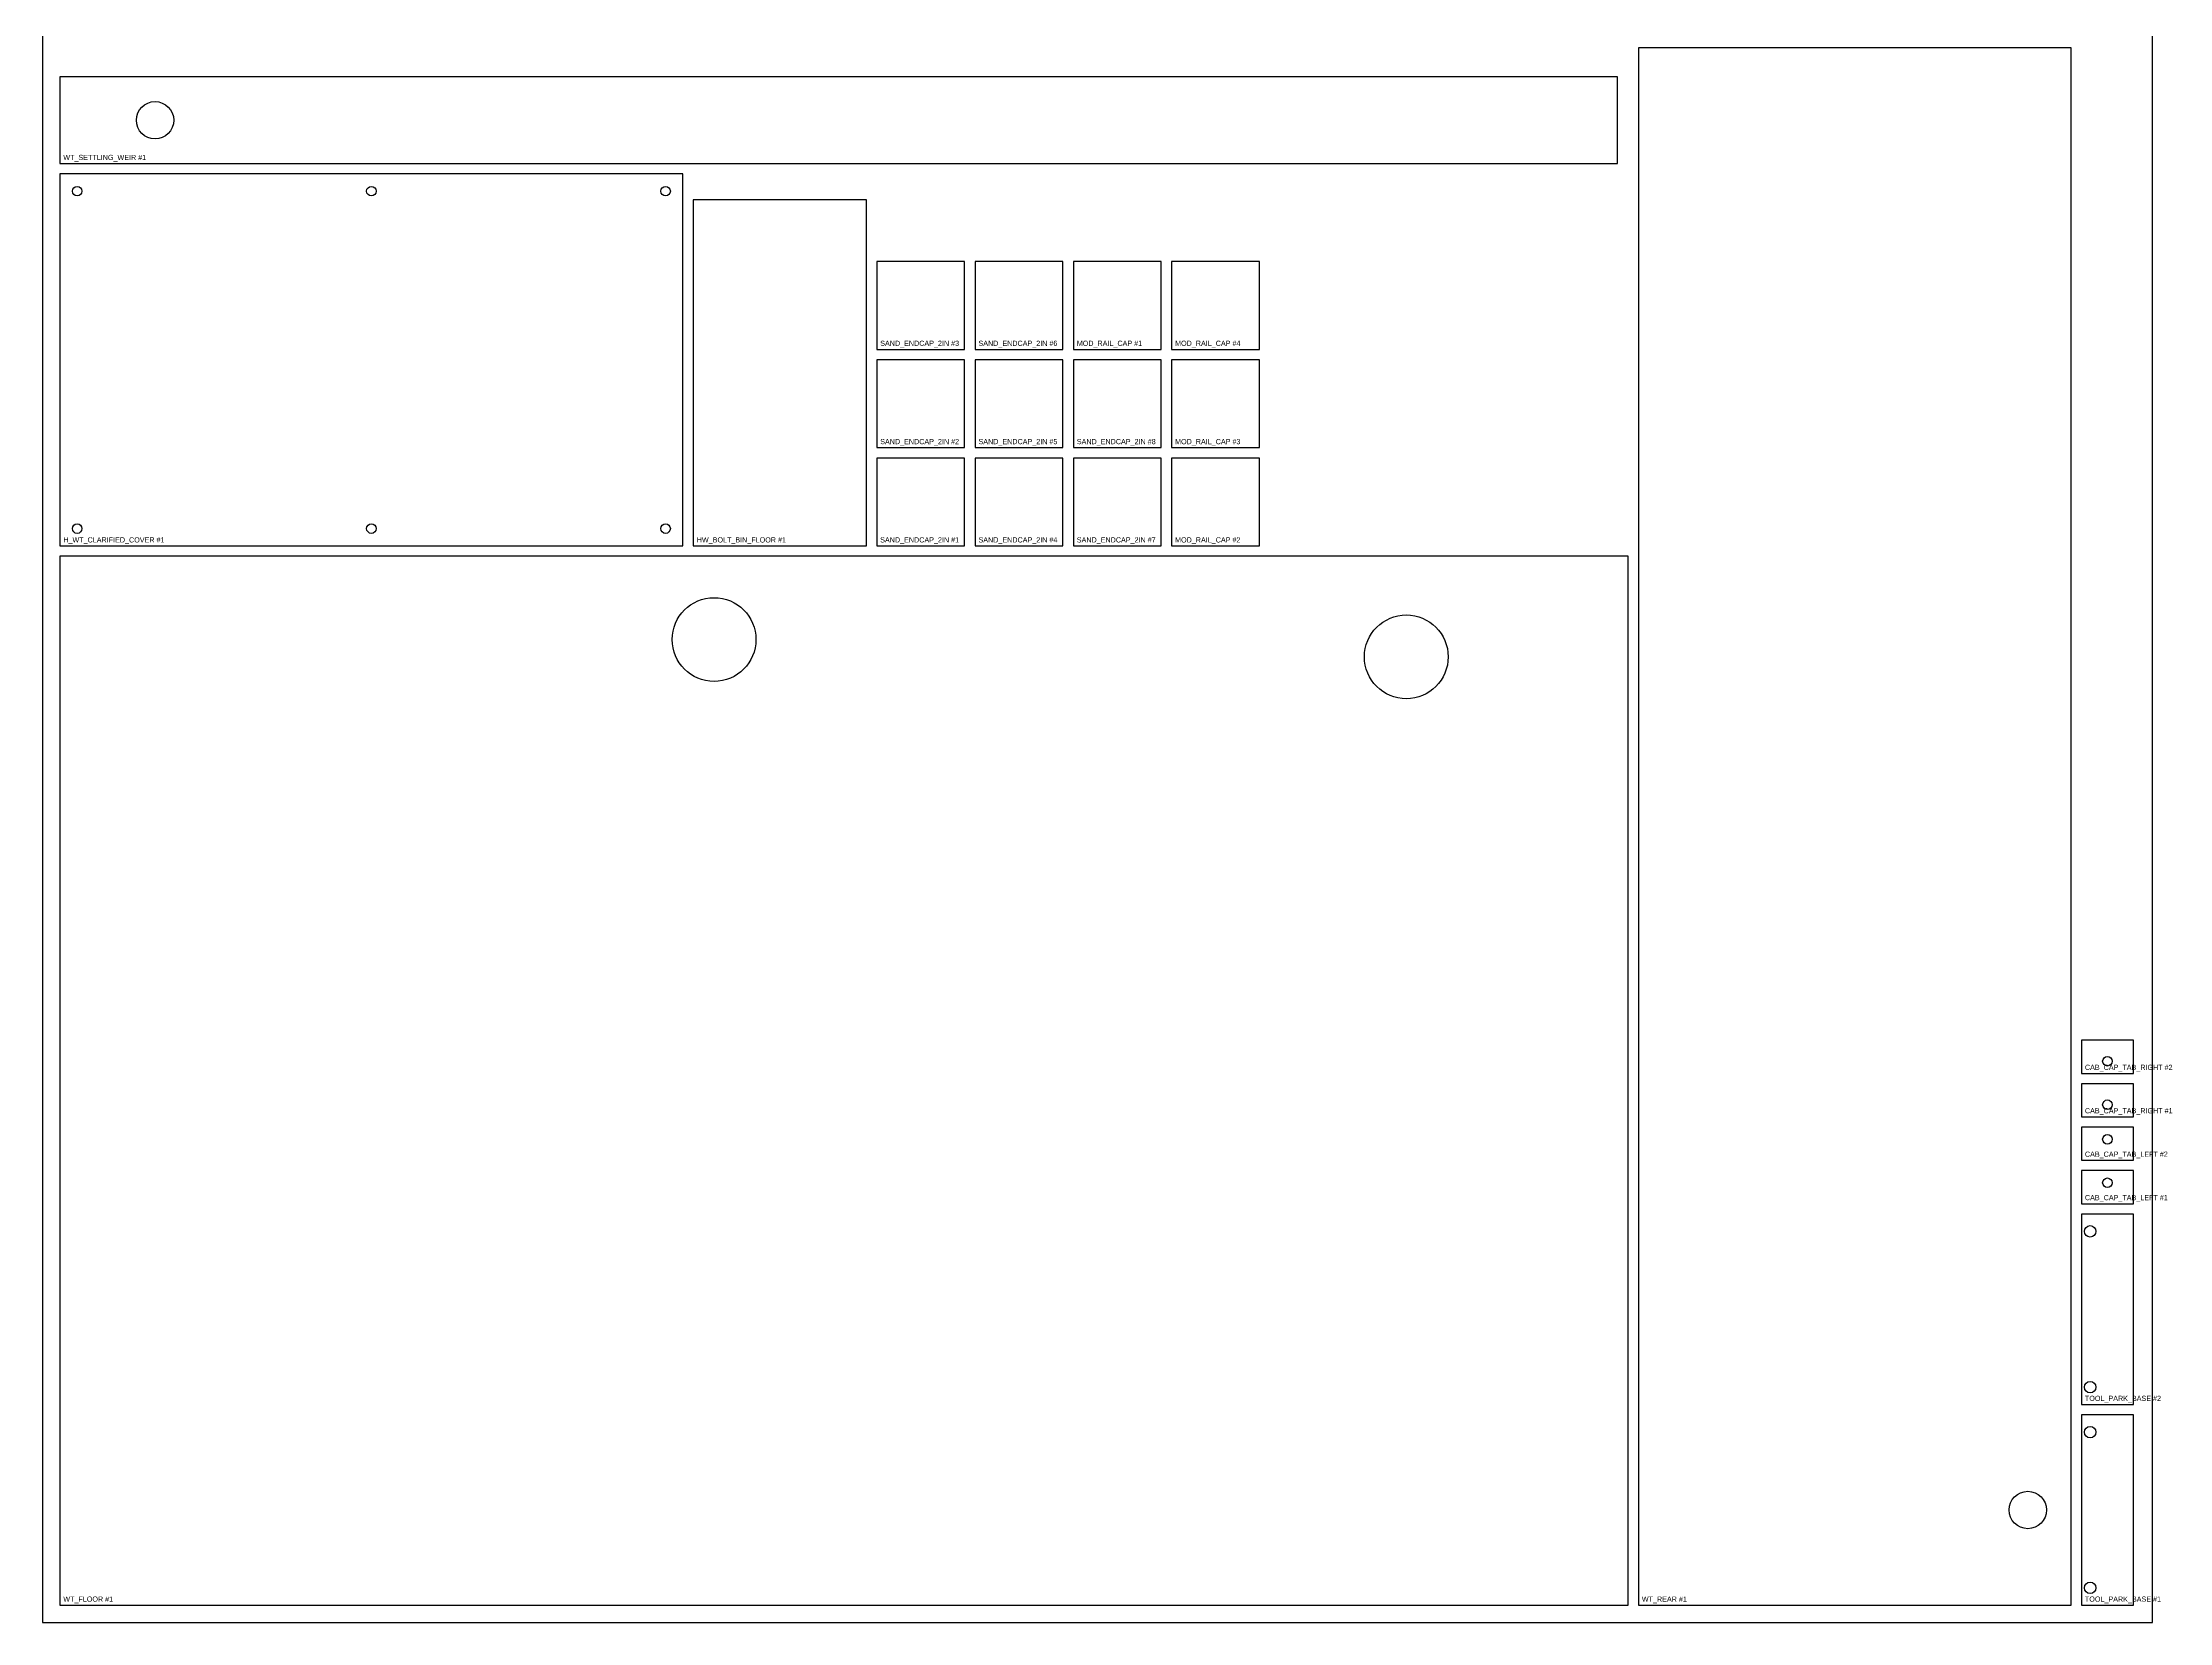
# Model space of a CAD drawing. Header units: millimetres. Extents: x 0 to 1229, y 0 to 2438.
# Drawn here: x 0 to 1229, y 0 to 913 of the extents above; entities that cross this region are included whole.
import ezdxf

# ---------------------------------------------------------------- set-up
doc = ezdxf.new("R2010")
doc.units = ezdxf.units.MM
for name, color, linetype in [('CUT_HOLES', 7, 'Continuous'), ('CUT_OUTER', 7, 'Continuous'), ('PART_MARK_NO_CUT', 7, 'Continuous'), ('STOCK_NO_CUT', 7, 'Continuous')]:
    doc.layers.add(name, color=color, linetype=linetype)

msp = doc.modelspace()

# ---------------------------------------------------------------- linework, layer by layer
at = {"layer": 'CUT_HOLES'}
for centre, radius in [((65, 868.1), 10.8), ((20, 827.1), 2.75), ((190, 827.1), 2.75), ((360, 827.1), 2.75), ((20, 632.1), 2.75), ((190, 632.1), 2.75), ((360, 632.1), 2.75), ((388, 568), 24.2), ((788, 558), 24.2), ((1193.1, 324.3), 2.75), ((1193.1, 299.2), 2.75), ((1193.1, 279.2), 2.75), ((1193.1, 254.1), 2.75), ((1183.1, 226), 3.3), ((1183.1, 136), 3.3), ((1183.1, 110), 3.3), ((1147.1, 65), 10.8), ((1183.1, 20), 3.3)]:
    msp.add_circle(centre, radius, dxfattribs=at)
at = {"layer": 'CUT_OUTER'}
for points in [[(1172.1, 10), (1172.1, 910), (922.1, 910), (922.1, 10)], [(10, 843.1), (910, 843.1), (910, 893.1), (10, 893.1)], [(10, 622.1), (370, 622.1), (370, 837.1), (10, 837.1)], [(476, 622.1), (476, 822.1), (376, 822.1), (376, 622.1)], [(482, 735.7), (532.8, 735.7), (532.8, 786.5), (482, 786.5)], [(538.8, 735.7), (589.6, 735.7), (589.6, 786.5), (538.8, 786.5)], [(595.6, 735.7), (646.4, 735.7), (646.4, 786.5), (595.6, 786.5)], [(652.4, 735.7), (703.2, 735.7), (703.2, 786.5), (652.4, 786.5)], [(482, 678.9), (532.8, 678.9), (532.8, 729.7), (482, 729.7)], [(538.8, 678.9), (589.6, 678.9), (589.6, 729.7), (538.8, 729.7)], [(595.6, 678.9), (646.4, 678.9), (646.4, 729.7), (595.6, 729.7)], [(652.4, 678.9), (703.2, 678.9), (703.2, 729.7), (652.4, 729.7)], [(482, 622.1), (532.8, 622.1), (532.8, 672.9), (482, 672.9)], [(538.8, 622.1), (589.6, 622.1), (589.6, 672.9), (538.8, 672.9)], [(595.6, 622.1), (646.4, 622.1), (646.4, 672.9), (595.6, 672.9)], [(652.4, 622.1), (703.2, 622.1), (703.2, 672.9), (652.4, 672.9)], [(10, 10), (916.1, 10), (916.1, 616.1), (10, 616.1)], [(1208.1, 317.3), (1208.1, 336.4), (1178.1, 336.4), (1178.1, 317.3)], [(1208.1, 292.2), (1208.1, 311.3), (1178.1, 311.3), (1178.1, 292.2)], [(1208.1, 267.1), (1208.1, 286.2), (1178.1, 286.2), (1178.1, 267.1)], [(1208.1, 242), (1208.1, 261.1), (1178.1, 261.1), (1178.1, 242)], [(1178.1, 126), (1208.1, 126), (1208.1, 236), (1178.1, 236)], [(1178.1, 10), (1208.1, 10), (1208.1, 120), (1178.1, 120)]]:
    msp.add_lwpolyline(points, close=True, dxfattribs=at)
at = {"layer": 'STOCK_NO_CUT'}
msp.add_lwpolyline([(0, 0), (1219.2, 0), (1219.2, 2438.4), (0, 2438.4)], close=True, dxfattribs=at)

# ---------------------------------------------------------------- texts
at = {"layer": 'PART_MARK_NO_CUT'}
for s, p in [('WT_SETTLING_WEIR #1', (12, 845.1)), ('SAND_ENDCAP_2IN #3', (484, 737.7)), ('SAND_ENDCAP_2IN #6', (540.8, 737.7)), ('MOD_RAIL_CAP #1', (597.6, 737.7)), ('MOD_RAIL_CAP #4', (654.4, 737.7)), ('SAND_ENDCAP_2IN #2', (484, 680.9)), ('SAND_ENDCAP_2IN #5', (540.8, 680.9)), ('SAND_ENDCAP_2IN #8', (597.6, 680.9)), ('MOD_RAIL_CAP #3', (654.4, 680.9)), ('H_WT_CLARIFIED_COVER #1', (12, 624.1)), ('HW_BOLT_BIN_FLOOR #1', (378, 624.1)), ('SAND_ENDCAP_2IN #1', (484, 624.1)), ('SAND_ENDCAP_2IN #4', (540.8, 624.1)), ('SAND_ENDCAP_2IN #7', (597.6, 624.1)), ('MOD_RAIL_CAP #2', (654.4, 624.1)), ('CAB_CAP_TAB_RIGHT #2', (1180.1, 319.3)), ('CAB_CAP_TAB_RIGHT #1', (1180.1, 294.2)), ('CAB_CAP_TAB_LEFT #2', (1180.1, 269.1)), ('CAB_CAP_TAB_LEFT #1', (1180.1, 244)), ('TOOL_PARK_BASE #2', (1180.1, 128)), ('WT_FLOOR #1', (12, 12)), ('WT_REAR #1', (924.1, 12)), ('TOOL_PARK_BASE #1', (1180.1, 12))]:
    msp.add_text(s, height=3, dxfattribs=at).set_placement(p)

doc.saveas('drawing.dxf')
